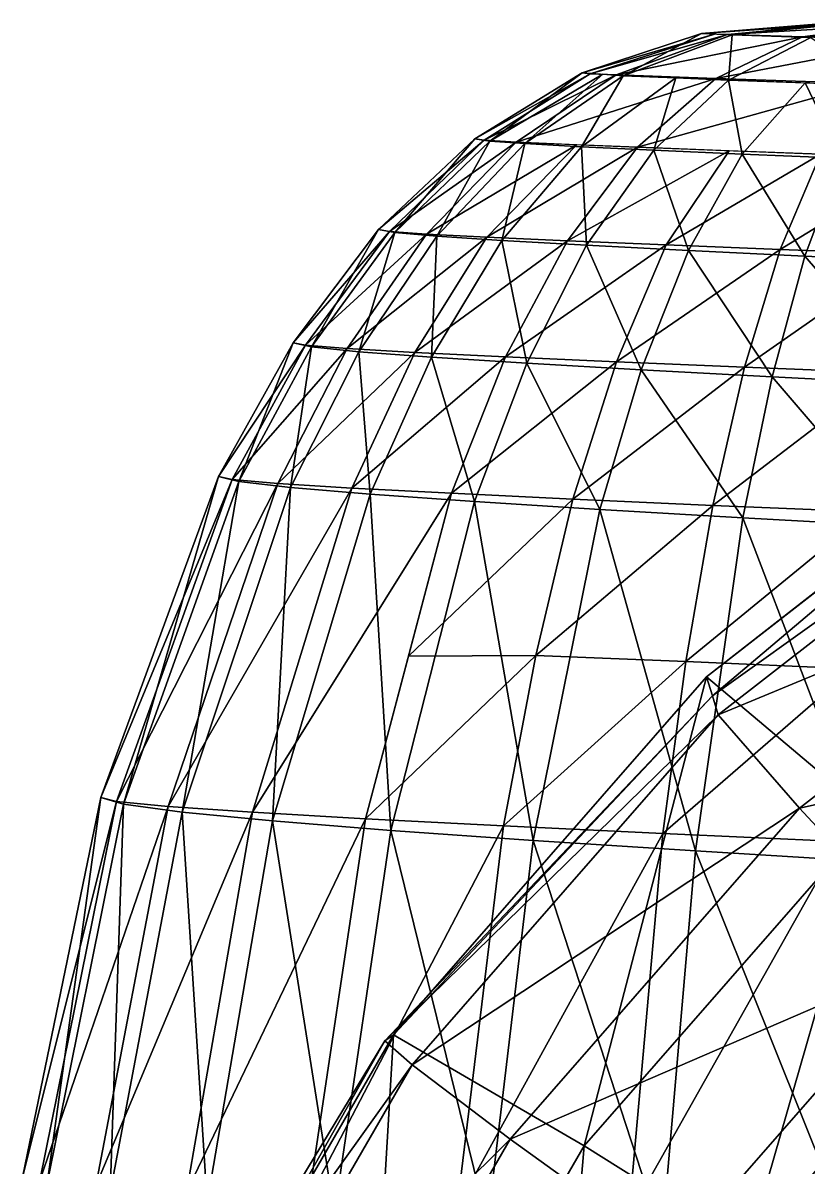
# Model space of a CAD drawing. Extents: x -23.6 to 25, y -17.9 to 25.9.
# Drawn here: x -16.79 to -11.24, y 8.44 to 16.54 of the extents above; entities that cross this region are included whole.
import ezdxf

# ---------------------------------------------------------------- set-up
doc = ezdxf.new("R2010")
doc.units = 0

msp = doc.modelspace()

# ---------------------------------------------------------------- linework, layer by layer
at = {"layer": 'Corps0', "color": 7}
for points in [[(-11.95733, 11.91052, -18.32012), (-10.78381, 10.92236, -9.1347), (-9.28802, 13.98785, -18.35906)], [(-9.28802, 13.98785, -18.35906), (-9.33697, 13.95599, -22.98315), (-11.95733, 11.91052, -18.32012)], [(-11.91534, 11.776, -22.89923), (-11.95733, 11.91052, -18.32012), (-9.33697, 13.95599, -22.98315)], [(-9.33697, 13.95599, -22.98315), (-9.26214, 13.67358, -27.51654), (-11.91534, 11.776, -22.89923)], [(-11.87347, 11.64141, -27.47845), (-11.91534, 11.776, -22.89923), (-9.26214, 13.67358, -27.51654)], [(-9.26214, 13.67358, -27.51654), (-8.82885, 12.90283, -31.71166), (-11.87347, 11.64141, -27.47845)], [(-11.29833, 10.98107, -31.67572), (-11.87347, 11.64141, -27.47845), (-8.82885, 12.90283, -31.71166)], [(-8.82885, 12.90283, -31.71166), (-8.08886, 11.6892, -35.453), (-11.29833, 10.98107, -31.67572)], [(-14.17169, 9.37817, -18.28796), (-12.82238, 8.591, -9.10504), (-11.95733, 11.91052, -18.32012)], [(-11.95733, 11.91052, -18.32012), (-11.91534, 11.776, -22.89923), (-14.17169, 9.37817, -18.28796)], [(-10.78381, 10.92236, -9.1347), (-11.95733, 11.91052, -18.32012), (-12.82238, 8.591, -9.10504)], [(-14.23352, 9.33404, -22.9118), (-14.17169, 9.37817, -18.28796), (-11.91534, 11.776, -22.89923)], [(-11.91534, 11.776, -22.89923), (-11.87347, 11.64141, -27.47845), (-14.23352, 9.33404, -22.9118)], [(-10.33496, 9.94116, -35.42022), (-11.29833, 10.98107, -31.67572), (-8.08886, 11.6892, -35.453)], [(-14.03967, 9.164, -27.44696), (-14.23352, 9.33404, -22.9118), (-11.87347, 11.64141, -27.47845)], [(-11.87347, 11.64141, -27.47845), (-11.29833, 10.98107, -31.67572), (-14.03967, 9.164, -27.44696)], [(-13.3468, 8.63824, -31.64587), (-14.03967, 9.164, -27.44696), (-11.29833, 10.98107, -31.67572)], [(-11.29833, 10.98107, -31.67572), (-10.33496, 9.94116, -35.42022), (-13.3468, 8.63824, -31.64587)], [(-12.82238, 8.591, -9.10504), (-11.66351, 7.86505, -4.87628), (-10.78381, 10.92236, -9.1347)], [(-9.78717, 10.0108, -4.90362), (-10.78381, 10.92236, -9.1347), (-11.66351, 7.86505, -4.87628)], [(-11.66351, 7.86505, -4.87628), (-10.22003, 6.94042, -1.0877), (-9.78717, 10.0108, -4.90362)], [(-12.19824, 7.81024, -35.39312), (-13.3468, 8.63824, -31.64587), (-10.33496, 9.94116, -35.42022)], [(-10.33496, 9.94116, -35.42022), (-8.95843, 8.50042, -38.56304), (-12.19824, 7.81024, -35.39312)], [(-15.97515, 6.45721, -22.9104), (-15.85852, 6.45916, -18.26342), (-14.23352, 9.33404, -22.9118)], [(-14.23352, 9.33404, -22.9118), (-14.03967, 9.164, -27.44696), (-15.97515, 6.45721, -22.9104)], [(-15.85852, 6.45916, -18.26342), (-14.3753, 5.9038, -9.08245), (-14.17169, 9.37817, -18.28796)], [(-14.17169, 9.37817, -18.28796), (-14.23352, 9.33404, -22.9118), (-15.85852, 6.45916, -18.26342)], [(-12.82238, 8.591, -9.10504), (-14.17169, 9.37817, -18.28796), (-14.3753, 5.9038, -9.08245)], [(-15.68975, 6.30847, -27.42291), (-15.97515, 6.45721, -22.9104), (-14.03967, 9.164, -27.44696)], [(-14.03967, 9.164, -27.44696), (-13.3468, 8.63824, -31.64587), (-15.68975, 6.30847, -27.42291)], [(-14.90728, 5.93786, -31.62316), (-15.68975, 6.30847, -27.42291), (-13.3468, 8.63824, -31.64587)], [(-13.3468, 8.63824, -31.64587), (-12.19824, 7.81024, -35.39312), (-14.90728, 5.93786, -31.62316)], [(-14.3753, 5.9038, -9.08245), (-13.09289, 5.3916, -4.85552), (-12.82238, 8.591, -9.10504)], [(-11.66351, 7.86505, -4.87628), (-12.82238, 8.591, -9.10504), (-13.09289, 5.3916, -4.85552)], [(-10.37365, 6.52282, -38.54248), (-12.19824, 7.81024, -35.39312), (-8.95843, 8.50042, -38.56304)], [(-8.95843, 8.50042, -38.56304), (-7.14447, 6.63684, -40.95562), (-11.78887, 4.5451, -38.52185)]]:
    msp.add_3dface(points, dxfattribs=at)
at = {"layer": 'Pied_g14', "color": 2}
for points in [[(-11.0661, 16.53869, -49.79888), (-11.99261, 16.46325, -49.40972), (-10.94537, 16.53594, -49.471)], [(-11.99261, 16.46325, -49.40972), (-11.0661, 16.53869, -49.79888), (-11.77624, 16.45361, -50.18542)], [(-11.80932, 16.4555, -48.62579), (-10.94537, 16.53594, -49.471), (-11.99261, 16.46325, -49.40972)], [(-10.94537, 16.53594, -49.471), (-11.80932, 16.4555, -48.62579), (-10.6029, 16.52825, -49.19763)], [(-11.27777, 16.43951, -47.97686), (-10.6029, 16.52825, -49.19763), (-11.80932, 16.4555, -48.62579)], [(-10.93157, 16.5357, -50.12164), (-11.77624, 16.45361, -50.18542), (-11.0661, 16.53869, -49.79888)], [(-11.77624, 16.45361, -50.18542), (-10.93157, 16.5357, -50.12164), (-11.21777, 16.43585, -50.81134)], [(-10.6029, 16.52825, -49.19763), (-11.27777, 16.43951, -47.97686), (-10.09088, 16.51684, -49.00738)], [(-11.99261, 16.46325, -49.40972), (-12.83551, 16.18463, -49.11041), (-11.90093, 16.45935, -49.01788)], [(-12.83551, 16.18463, -49.11041), (-11.99261, 16.46325, -49.40972), (-12.54553, 16.16485, -50.27105)], [(-12.77972, 16.17901, -48.50561), (-11.90093, 16.45935, -49.01788), (-12.83551, 16.18463, -49.11041)], [(-11.90093, 16.45935, -49.01788), (-12.77972, 16.17901, -48.50561), (-11.80932, 16.4555, -48.62579)], [(-12.59484, 16.1701, -47.93896), (-11.80932, 16.4555, -48.62579), (-12.77972, 16.17901, -48.50561)], [(-11.80932, 16.4555, -48.62579), (-12.59484, 16.1701, -47.93896), (-11.27777, 16.43951, -47.97686)], [(-11.89117, 16.14428, -46.97052), (-11.27777, 16.43951, -47.97686), (-12.59484, 16.1701, -47.93896)], [(-11.77624, 16.45361, -50.18542), (-12.54553, 16.16485, -50.27105), (-11.99261, 16.46325, -49.40972)], [(-12.54553, 16.16485, -50.27105), (-11.77624, 16.45361, -50.18542), (-11.80157, 16.13378, -51.20886)], [(-11.27777, 16.43951, -47.97686), (-11.89117, 16.14428, -46.97052), (-10.47894, 16.4168, -47.52972)], [(-11.21777, 16.43585, -50.81134), (-11.80157, 16.13378, -51.20886), (-11.77624, 16.45361, -50.18542)], [(-10.47894, 16.4168, -47.52972), (-10.09088, 16.51684, -49.00738), (-11.27777, 16.43951, -47.97686)], [(-10.83172, 16.10943, -46.3048), (-10.47894, 16.4168, -47.52972), (-11.89117, 16.14428, -46.97052)], [(-11.80157, 16.13378, -51.20886), (-11.21777, 16.43585, -50.81134), (-10.71496, 16.09393, -51.82922)], [(-12.83551, 16.18463, -49.11041), (-13.59674, 15.71728, -48.89288), (-12.77972, 16.17901, -48.50561)], [(-13.59674, 15.71728, -48.89288), (-12.83551, 16.18463, -49.11041), (-13.48876, 15.70269, -49.65924)], [(-13.52935, 15.70794, -48.12048), (-12.77972, 16.17901, -48.50561), (-13.59674, 15.71728, -48.89288)], [(-12.77972, 16.17901, -48.50561), (-13.52935, 15.70794, -48.12048), (-12.59484, 16.1701, -47.93896)], [(-13.30395, 15.69476, -47.39721), (-12.59484, 16.1701, -47.93896), (-13.52935, 15.70794, -48.12048)], [(-12.69061, 16.17468, -49.69079), (-13.48876, 15.70269, -49.65924), (-12.83551, 16.18463, -49.11041)], [(-13.48876, 15.70269, -49.65924), (-12.69061, 16.17468, -49.69079), (-13.24102, 15.68469, -50.37524)], [(-12.59484, 16.1701, -47.93896), (-13.30395, 15.69476, -47.39721), (-11.89117, 16.14428, -46.97052)], [(-12.44482, 15.65814, -46.16137), (-11.89117, 16.14428, -46.97052), (-13.30395, 15.69476, -47.39721)], [(-12.54553, 16.16485, -50.27105), (-13.24102, 15.68469, -50.37524), (-12.69061, 16.17468, -49.69079)], [(-13.24102, 15.68469, -50.37524), (-12.54553, 16.16485, -50.27105), (-12.84045, 15.66247, -51.01318)], [(-12.17358, 16.14923, -50.73999), (-12.84045, 15.66247, -51.01318), (-12.54553, 16.16485, -50.27105)], [(-12.84045, 15.66247, -51.01318), (-12.17358, 16.14923, -50.73999), (-12.33062, 15.63775, -51.5736)], [(-11.89117, 16.14428, -46.97052), (-12.44482, 15.65814, -46.16137), (-10.83172, 16.10943, -46.3048)], [(-11.80157, 16.13378, -51.20886), (-12.33062, 15.63775, -51.5736), (-12.17358, 16.14923, -50.73999)], [(-12.33062, 15.63775, -51.5736), (-11.80157, 16.13378, -51.20886), (-11.7055, 15.60992, -52.02282)], [(-11.25836, 16.11383, -51.5191), (-11.7055, 15.60992, -52.02282), (-11.80157, 16.13378, -51.20886)], [(-11.15039, 15.61053, -45.31243), (-10.83172, 16.10943, -46.3048), (-12.44482, 15.65814, -46.16137)], [(-11.7055, 15.60992, -52.02282), (-11.25836, 16.11383, -51.5191), (-11.00158, 15.5802, -52.367)], [(-10.71496, 16.09393, -51.82922), (-11.00158, 15.5802, -52.367), (-11.25836, 16.11383, -51.5191)], [(-13.59674, 15.71728, -48.89288), (-14.27801, 15.0758, -48.74853), (-13.52935, 15.70794, -48.12048)], [(-14.27801, 15.0758, -48.74853), (-13.59674, 15.71728, -48.89288), (-14.16162, 15.05456, -49.65441)], [(-13.48876, 15.70269, -49.65924), (-14.16162, 15.05456, -49.65441), (-13.59674, 15.71728, -48.89288)], [(-14.19989, 15.06243, -47.83874), (-13.52935, 15.70794, -48.12048), (-14.27801, 15.0758, -48.74853)], [(-13.52935, 15.70794, -48.12048), (-14.19989, 15.06243, -47.83874), (-13.30395, 15.69476, -47.39721)], [(-13.93823, 15.04461, -46.98693), (-13.30395, 15.69476, -47.39721), (-14.19989, 15.06243, -47.83874)], [(-14.16162, 15.05456, -49.65441), (-13.48876, 15.70269, -49.65924), (-13.86419, 15.0285, -50.4945)], [(-13.30395, 15.69476, -47.39721), (-13.93823, 15.04461, -46.98693), (-12.87445, 15.67645, -46.77929)], [(-13.5119, 15.02239, -46.21166), (-12.87445, 15.67645, -46.77929), (-13.93823, 15.04461, -46.98693)], [(-13.24102, 15.68469, -50.37524), (-13.86419, 15.0285, -50.4945), (-13.48876, 15.70269, -49.65924)], [(-13.86419, 15.0285, -50.4945), (-13.24102, 15.68469, -50.37524), (-13.40563, 14.99816, -51.25109)], [(-12.87445, 15.67645, -46.77929), (-13.5119, 15.02239, -46.21166), (-12.44482, 15.65814, -46.16137)], [(-12.94006, 14.99676, -45.53167), (-12.44482, 15.65814, -46.16137), (-13.5119, 15.02239, -46.21166)], [(-12.84045, 15.66247, -51.01318), (-13.40563, 14.99816, -51.25109), (-13.24102, 15.68469, -50.37524)], [(-13.40563, 14.99816, -51.25109), (-12.84045, 15.66247, -51.01318), (-12.80572, 14.96441, -51.90631)], [(-12.44482, 15.65814, -46.16137), (-12.94006, 14.99676, -45.53167), (-11.7976, 15.63433, -45.73693)], [(-12.24169, 14.96765, -44.96563), (-11.7976, 15.63433, -45.73693), (-12.94006, 14.99676, -45.53167)], [(-12.33062, 15.63775, -51.5736), (-12.80572, 14.96441, -51.90631), (-12.84045, 15.66247, -51.01318)], [(-12.80572, 14.96441, -51.90631), (-12.33062, 15.63775, -51.5736), (-12.08416, 14.9273, -52.44238)], [(-11.7055, 15.60992, -52.02282), (-12.08416, 14.9273, -52.44238), (-12.33062, 15.63775, -51.5736)], [(-11.7976, 15.63433, -45.73693), (-12.24169, 14.96765, -44.96563), (-11.15039, 15.61053, -45.31243)], [(-11.43579, 14.93603, -44.53216), (-11.15039, 15.61053, -45.31243), (-12.24169, 14.96765, -44.96563)], [(-12.08416, 14.9273, -52.44238), (-11.7055, 15.60992, -52.02282), (-11.26074, 14.88781, -52.84124)], [(-11.00158, 15.5802, -52.367), (-11.26074, 14.88781, -52.84124), (-11.7055, 15.60992, -52.02282)], [(-11.15039, 15.61053, -45.31243), (-11.43579, 14.93603, -44.53216), (-10.37768, 15.58337, -45.07971)], [(-10.54132, 14.90209, -44.24993), (-10.37768, 15.58337, -45.07971), (-11.43579, 14.93603, -44.53216)], [(-11.26074, 14.88781, -52.84124), (-11.00158, 15.5802, -52.367), (-10.35534, 14.84625, -53.08526)], [(-14.27801, 15.0758, -48.74853), (-14.88146, 14.27441, -48.66931), (-14.19989, 15.06243, -47.83874)], [(-14.88146, 14.27441, -48.66931), (-14.27801, 15.0758, -48.74853), (-14.75091, 14.24572, -49.68444)], [(-14.79376, 14.25695, -47.64978), (-14.19989, 15.06243, -47.83874), (-14.88146, 14.27441, -48.66931)], [(-14.19989, 15.06243, -47.83874), (-14.79376, 14.25695, -47.64978), (-13.93823, 15.04461, -46.98693)], [(-14.16162, 15.05456, -49.65441), (-14.75091, 14.24572, -49.68444), (-14.27801, 15.0758, -48.74853)], [(-14.49981, 14.23419, -46.69512), (-13.93823, 15.04461, -46.98693), (-14.79376, 14.25695, -47.64978)], [(-14.75091, 14.24572, -49.68444), (-14.16162, 15.05456, -49.65441), (-14.41699, 14.21173, -50.62603)], [(-13.93823, 15.04461, -46.98693), (-14.49981, 14.23419, -46.69512), (-13.5119, 15.02239, -46.21166)], [(-14.02105, 14.20672, -45.82629), (-13.5119, 15.02239, -46.21166), (-14.49981, 14.23419, -46.69512)], [(-13.86419, 15.0285, -50.4945), (-14.41699, 14.21173, -50.62603), (-14.16162, 15.05456, -49.65441)], [(-14.41699, 14.21173, -50.62603), (-13.86419, 15.0285, -50.4945), (-13.90216, 14.17285, -51.47393)], [(-13.5119, 15.02239, -46.21166), (-14.02105, 14.20672, -45.82629), (-12.94006, 14.99676, -45.53167)], [(-13.37866, 14.17523, -45.0642), (-12.94006, 14.99676, -45.53167), (-14.02105, 14.20672, -45.82629)], [(-13.40563, 14.99816, -51.25109), (-13.90216, 14.17285, -51.47393), (-13.86419, 15.0285, -50.4945)], [(-13.90216, 14.17285, -51.47393), (-13.40563, 14.99816, -51.25109), (-13.22833, 14.12982, -52.20812)], [(-12.80572, 14.96441, -51.90631), (-13.22833, 14.12982, -52.20812), (-13.40563, 14.99816, -51.25109)], [(-12.94006, 14.99676, -45.53167), (-13.37866, 14.17523, -45.0642), (-12.24169, 14.96765, -44.96563)], [(-12.59436, 14.13995, -44.4298), (-12.24169, 14.96765, -44.96563), (-13.37866, 14.17523, -45.0642)], [(-13.22833, 14.12982, -52.20812), (-12.80572, 14.96441, -51.90631), (-12.41802, 14.08331, -52.80883)], [(-12.08416, 14.9273, -52.44238), (-12.41802, 14.08331, -52.80883), (-12.80572, 14.96441, -51.90631)], [(-12.24169, 14.96765, -44.96563), (-12.59436, 14.13995, -44.4298), (-11.43579, 14.93603, -44.53216)], [(-11.68914, 14.1018, -43.94396), (-11.43579, 14.93603, -44.53216), (-12.59436, 14.13995, -44.4298)], [(-12.41802, 14.08331, -52.80883), (-12.08416, 14.9273, -52.44238), (-11.49328, 14.03405, -53.25579)], [(-11.26074, 14.88781, -52.84124), (-11.49328, 14.03405, -53.25579), (-12.08416, 14.9273, -52.44238)], [(-11.43579, 14.93603, -44.53216), (-11.68914, 14.1018, -43.94396), (-10.54132, 14.90209, -44.24993)], [(-10.68438, 14.06115, -43.62762), (-10.54132, 14.90209, -44.24993), (-11.68914, 14.1018, -43.94396)], [(-11.49328, 14.03405, -53.25579), (-11.26074, 14.88781, -52.84124), (-10.47625, 13.9826, -53.52923)], [(-10.35534, 14.84625, -53.08526), (-10.47625, 13.9826, -53.52923), (-11.26074, 14.88781, -52.84124)], [(-14.88146, 14.27441, -48.66931), (-15.40863, 13.32794, -48.64685), (-14.79376, 14.25695, -47.64978)], [(-15.40863, 13.32794, -48.64685), (-14.88146, 14.27441, -48.66931), (-15.26605, 13.29199, -49.74645)], [(-15.31243, 13.30639, -47.54248), (-14.79376, 14.25695, -47.64978), (-15.40863, 13.32794, -48.64685)], [(-14.79376, 14.25695, -47.64978), (-15.31243, 13.30639, -47.54248), (-14.49981, 14.23419, -46.69512)], [(-14.75091, 14.24572, -49.68444), (-15.26605, 13.29199, -49.74645), (-14.88146, 14.27441, -48.66931)], [(-14.99017, 13.27893, -46.50811), (-14.49981, 14.23419, -46.69512), (-15.31243, 13.30639, -47.54248)], [(-15.26605, 13.29199, -49.74645), (-14.75091, 14.24572, -49.68444), (-14.90057, 13.24993, -50.76623)], [(-14.49981, 14.23419, -46.69512), (-14.99017, 13.27893, -46.50811), (-14.02105, 14.20672, -45.82629)], [(-14.46569, 13.24639, -45.56689), (-14.02105, 14.20672, -45.82629), (-14.99017, 13.27893, -46.50811)], [(-14.41699, 14.21173, -50.62603), (-14.90057, 13.24993, -50.76623), (-14.75091, 14.24572, -49.68444)], [(-14.90057, 13.24993, -50.76623), (-14.41699, 14.21173, -50.62603), (-14.33697, 13.20257, -51.68463)], [(-14.02105, 14.20672, -45.82629), (-14.46569, 13.24639, -45.56689), (-13.37866, 14.17523, -45.0642)], [(-13.7619, 13.20941, -44.74121), (-13.37866, 14.17523, -45.0642), (-14.46569, 13.24639, -45.56689)], [(-13.90216, 14.17285, -51.47393), (-14.33697, 13.20257, -51.68463), (-14.41699, 14.21173, -50.62603)], [(-14.33697, 13.20257, -51.68463), (-13.90216, 14.17285, -51.47393), (-13.59924, 13.15075, -52.47979)], [(-13.22833, 14.12982, -52.20812), (-13.59924, 13.15075, -52.47979), (-13.90216, 14.17285, -51.47393)], [(-13.37866, 14.17523, -45.0642), (-13.7619, 13.20941, -44.74121), (-12.59436, 14.13995, -44.4298)], [(-12.9027, 13.16833, -44.05377), (-12.59436, 14.13995, -44.4298), (-13.7619, 13.20941, -44.74121)], [(-13.59924, 13.15075, -52.47979), (-13.22833, 14.12982, -52.20812), (-12.71203, 13.09497, -53.13018)], [(-12.41802, 14.08331, -52.80883), (-12.71203, 13.09497, -53.13018), (-13.22833, 14.12982, -52.20812)], [(-12.59436, 14.13995, -44.4298), (-12.9027, 13.16833, -44.05377), (-11.68914, 14.1018, -43.94396)], [(-11.91119, 13.12414, -43.52722), (-11.68914, 14.1018, -43.94396), (-12.9027, 13.16833, -44.05377)], [(-11.68914, 14.1018, -43.94396), (-11.91119, 13.12414, -43.52722), (-10.68438, 14.06115, -43.62762)], [(-12.71203, 13.09497, -53.13018), (-12.41802, 14.08331, -52.80883), (-11.69934, 13.03643, -53.61413)], [(-11.49328, 14.03405, -53.25579), (-11.69934, 13.03643, -53.61413), (-12.41802, 14.08331, -52.80883)], [(-10.8106, 13.07733, -43.18444), (-10.68438, 14.06115, -43.62762), (-11.91119, 13.12414, -43.52722)], [(-11.69934, 13.03643, -53.61413), (-11.49328, 14.03405, -53.25579), (-10.58557, 12.9754, -53.91015)], [(-10.47625, 13.9826, -53.52923), (-10.58557, 12.9754, -53.91015), (-11.49328, 14.03405, -53.25579)], [(-15.40863, 13.32794, -48.64685), (-16.242, 11.05731, -48.73931), (-15.31243, 13.30639, -47.54248)], [(-16.242, 11.05731, -48.73931), (-15.40863, 13.32794, -48.64685), (-16.08111, 11.0086, -49.94378)], [(-16.13183, 11.02868, -47.52935), (-15.31243, 13.30639, -47.54248), (-16.242, 11.05731, -48.73931)], [(-15.31243, 13.30639, -47.54248), (-16.13183, 11.02868, -47.52935), (-14.99017, 13.27893, -46.50811)], [(-15.26605, 13.29199, -49.74645), (-16.08111, 11.0086, -49.94378), (-15.40863, 13.32794, -48.64685)], [(-16.08111, 11.0086, -49.94378), (-15.26605, 13.29199, -49.74645), (-15.66711, 10.95288, -51.0606)], [(-14.90057, 13.24993, -50.76623), (-15.66711, 10.95288, -51.0606), (-15.26605, 13.29199, -49.74645)], [(-15.76507, 10.99353, -46.39611), (-14.99017, 13.27893, -46.50811), (-16.13183, 11.02868, -47.52935)], [(-14.99017, 13.27893, -46.50811), (-15.76507, 10.99353, -46.39611), (-14.46569, 13.24639, -45.56689)], [(-15.16864, 10.95251, -45.36456), (-14.46569, 13.24639, -45.56689), (-15.76507, 10.99353, -46.39611)], [(-15.66711, 10.95288, -51.0606), (-14.90057, 13.24993, -50.76623), (-15.02801, 10.89117, -52.06616)], [(-14.46569, 13.24639, -45.56689), (-15.16864, 10.95251, -45.36456), (-13.7619, 13.20941, -44.74121)], [(-14.36871, 10.90649, -44.45928), (-13.7619, 13.20941, -44.74121), (-15.16864, 10.95251, -45.36456)], [(-14.33697, 13.20257, -51.68463), (-15.02801, 10.89117, -52.06616), (-14.90057, 13.24993, -50.76623)], [(-15.02801, 10.89117, -52.06616), (-14.33697, 13.20257, -51.68463), (-14.19085, 10.82427, -52.93652)], [(-13.59924, 13.15075, -52.47979), (-14.19085, 10.82427, -52.93652), (-14.33697, 13.20257, -51.68463)], [(-13.7619, 13.20941, -44.74121), (-14.06536, 12.05798, -44.60028), (-12.9027, 13.16833, -44.05377)], [(-14.19085, 10.82427, -52.93652), (-13.59924, 13.15075, -52.47979), (-13.18383, 10.75305, -53.64837)], [(-13.16497, 12.06134, -43.82568), (-12.9027, 13.16833, -44.05377), (-14.06536, 12.05798, -44.60028)], [(-12.71203, 13.09497, -53.13018), (-13.18383, 10.75305, -53.64837), (-13.59924, 13.15075, -52.47979)], [(-12.9027, 13.16833, -44.05377), (-13.16497, 12.06134, -43.82568), (-11.91119, 13.12414, -43.52722)], [(-12.10302, 12.01885, -43.26208), (-11.91119, 13.12414, -43.52722), (-13.16497, 12.06134, -43.82568)], [(-11.91119, 13.12414, -43.52722), (-12.10302, 12.01885, -43.26208), (-10.8106, 13.07733, -43.18444)], [(-13.18383, 10.75305, -53.64837), (-12.71203, 13.09497, -53.13018), (-12.03424, 10.67877, -54.17761)], [(-11.69934, 13.03643, -53.61413), (-12.03424, 10.67877, -54.17761), (-12.71203, 13.09497, -53.13018)], [(-10.92089, 11.96655, -42.89947), (-10.8106, 13.07733, -43.18444), (-12.10302, 12.01885, -43.26208)], [(-12.03424, 10.67877, -54.17761), (-11.69934, 13.03643, -53.61413), (-10.76971, 10.60198, -54.50085)], [(-10.58557, 12.9754, -53.91015), (-10.76971, 10.60198, -54.50085), (-11.69934, 13.03643, -53.61413)], [(-13.39227, 10.85595, -43.70562), (-13.16497, 12.06134, -43.82568), (-14.36871, 10.90649, -44.45928)], [(-14.06536, 12.05798, -44.60028), (-14.36871, 10.90649, -44.45928), (-13.16497, 12.06134, -43.82568)], [(-13.16497, 12.06134, -43.82568), (-13.39227, 10.85595, -43.70562), (-12.10302, 12.01885, -43.26208)], [(-12.26568, 10.80206, -43.12792), (-12.10302, 12.01885, -43.26208), (-13.39227, 10.85595, -43.70562)], [(-12.10302, 12.01885, -43.26208), (-12.26568, 10.80206, -43.12792), (-10.92089, 11.96655, -42.89947)], [(-11.0155, 10.74523, -42.7514), (-10.92089, 11.96655, -42.89947), (-12.26568, 10.80206, -43.12792)], [(-16.242, 11.05731, -48.73931), (-16.79321, 8.37957, -48.95983), (-16.13183, 11.02868, -47.52935)], [(-16.79321, 8.37957, -48.95983), (-16.242, 11.05731, -48.73931), (-16.62121, 8.32397, -50.20117)], [(-16.67346, 8.34729, -47.71258), (-16.13183, 11.02868, -47.52935), (-16.79321, 8.37957, -48.95983)], [(-16.13183, 11.02868, -47.52935), (-16.67346, 8.34729, -47.71258), (-15.76507, 10.99353, -46.39611)], [(-16.08111, 11.0086, -49.94378), (-16.62121, 8.32397, -50.20117), (-16.242, 11.05731, -48.73931)], [(-16.27764, 8.30804, -46.54406), (-15.76507, 10.99353, -46.39611), (-16.67346, 8.34729, -47.71258)], [(-16.62121, 8.32397, -50.20117), (-16.08111, 11.0086, -49.94378), (-16.17687, 8.2608, -51.35186)], [(-15.76507, 10.99353, -46.39611), (-16.27764, 8.30804, -46.54406), (-15.16864, 10.95251, -45.36456)], [(-15.63464, 8.26263, -45.48016), (-15.16864, 10.95251, -45.36456), (-16.27764, 8.30804, -46.54406)], [(-15.66711, 10.95288, -51.0606), (-16.17687, 8.2608, -51.35186), (-16.08111, 11.0086, -49.94378)], [(-16.17687, 8.2608, -51.35186), (-15.66711, 10.95288, -51.0606), (-15.4898, 8.19122, -52.38763)], [(-15.02801, 10.89117, -52.06616), (-15.4898, 8.19122, -52.38763), (-15.66711, 10.95288, -51.0606)], [(-15.16864, 10.95251, -45.36456), (-15.63464, 8.26263, -45.48016), (-14.36871, 10.90649, -44.45928)], [(-14.77264, 8.21185, -44.54644), (-14.36871, 10.90649, -44.45928), (-15.63464, 8.26263, -45.48016)], [(-15.4898, 8.19122, -52.38763), (-15.02801, 10.89117, -52.06616), (-14.58966, 8.11614, -53.28405)], [(-14.19085, 10.82427, -52.93652), (-14.58966, 8.11614, -53.28405), (-15.02801, 10.89117, -52.06616)], [(-14.36871, 10.90649, -44.45928), (-14.77264, 8.21185, -44.54644), (-13.39227, 10.85595, -43.70562)], [(-13.72088, 8.15643, -43.76855), (-13.39227, 10.85595, -43.70562), (-14.77264, 8.21185, -44.54644)], [(-13.39227, 10.85595, -43.70562), (-13.72088, 8.15643, -43.76855), (-12.26568, 10.80206, -43.12792)], [(-14.58966, 8.11614, -53.28405), (-14.19085, 10.82427, -52.93652), (-13.5064, 8.03662, -54.01672)], [(-13.18383, 10.75305, -53.64837), (-13.5064, 8.03662, -54.01672), (-14.19085, 10.82427, -52.93652)], [(-12.5075, 8.09735, -43.17205), (-12.26568, 10.80206, -43.12792), (-13.72088, 8.15643, -43.76855)], [(-12.26568, 10.80206, -43.12792), (-12.5075, 8.09735, -43.17205), (-11.0155, 10.74523, -42.7514)], [(-13.5064, 8.03662, -54.01672), (-13.18383, 10.75305, -53.64837), (-12.2694, 7.95367, -54.56121)], [(-12.03424, 10.67877, -54.17761), (-12.2694, 7.95367, -54.56121), (-13.18383, 10.75305, -53.64837)], [(-11.16156, 8.03546, -42.78277), (-11.0155, 10.74523, -42.7514), (-12.5075, 8.09735, -43.17205)], [(-12.2694, 7.95367, -54.56121), (-12.03424, 10.67877, -54.17761), (-10.90856, 7.86828, -54.89318)], [(-10.76971, 10.60198, -54.50085), (-10.90856, 7.86828, -54.89318), (-12.03424, 10.67877, -54.17761)]]:
    msp.add_3dface(points, dxfattribs=at)

doc.saveas('drawing.dxf')
